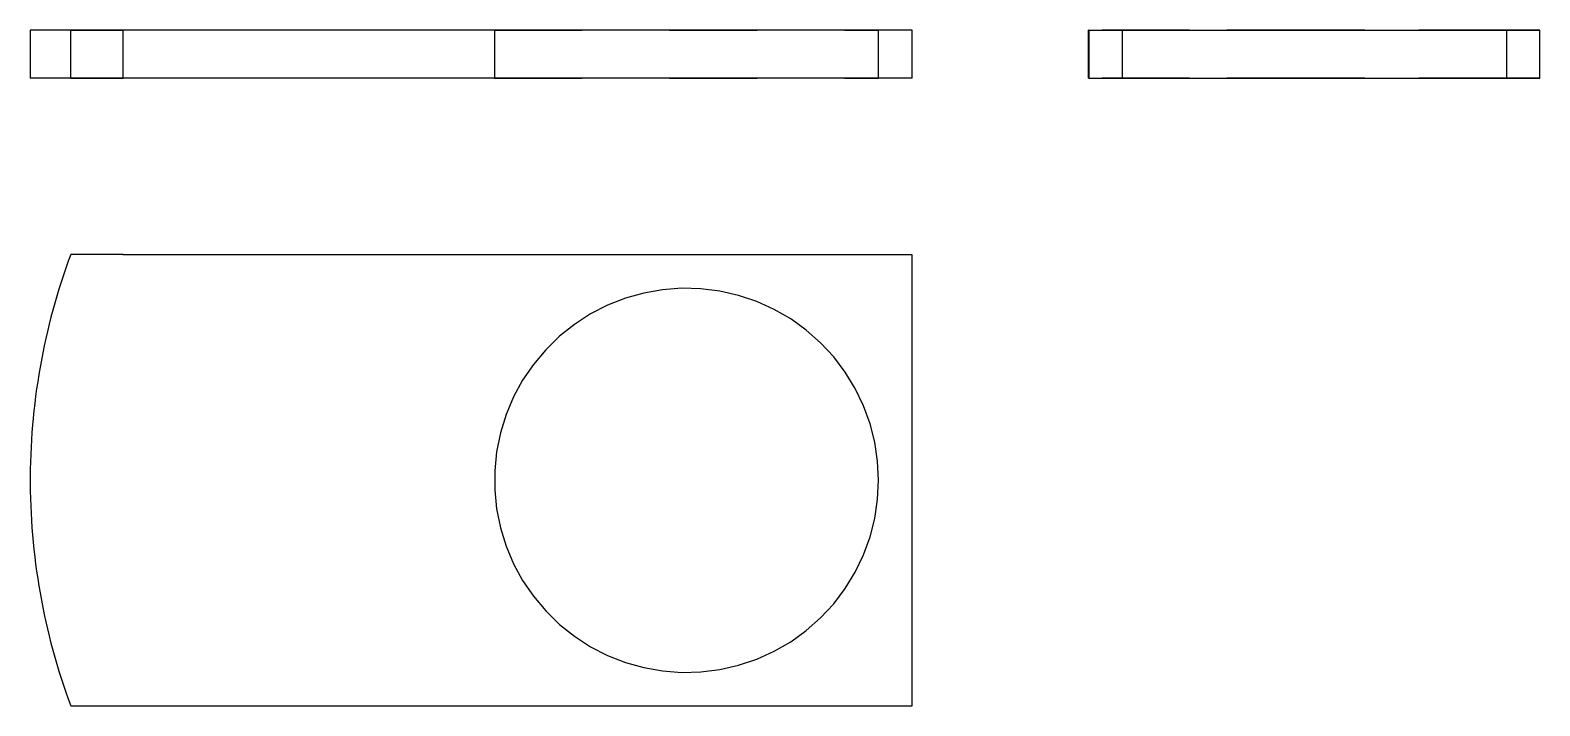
# Model space of a CAD drawing. Extents: x 0 to 1.72, y 0 to 0.77.
import ezdxf

# ---------------------------------------------------------------- set-up
doc = ezdxf.new("R2010")
doc.units = 0
doc.linetypes.add('HIDDEN', pattern=[0.050366, 0.033594, -0.016772])
for name, color, linetype in [('FRONT', 7, 'CONTINUOUS'), ('FRONT_HID', 7, 'HIDDEN'), ('LEFT', 7, 'CONTINUOUS'), ('LEFT_HID', 7, 'HIDDEN'), ('TOP', 7, 'CONTINUOUS')]:
    doc.layers.add(name, color=color, linetype=linetype)

msp = doc.modelspace()

# ---------------------------------------------------------------- linework, layer by layer
at = {"layer": 'FRONT'}
for p, q in [((0.046366, 0.771773), (0, 0.771773)), ((0, 0.771773), (0, 0.717086)), ((0.10607, 0.771773), (0.046366, 0.771773)), ((0.046366, 0.717086), (0.046366, 0.771773)), ((0.10607, 0.717086), (0.10607, 0.771773)), ((1.007304, 0.771773), (0.10607, 0.771773)), ((1.007304, 0.717086), (1.007304, 0.771773)), ((0.046366, 0.717086), (0, 0.717086)), ((0.10607, 0.717086), (0.046366, 0.717086)), ((1.007304, 0.717086), (0.10607, 0.717086))]:
    msp.add_line(p, q, dxfattribs=at)
at = {"layer": 'FRONT_HID', "linetype": 'HIDDEN'}
for p, q in [((0.046366, 0.771773), (0.101054, 0.771773)), ((0.053823, 0.771773), (0.052249, 0.771773)), ((0.052249, 0.771773), (0.053823, 0.771773)), ((0.055397, 0.771773), (0.053823, 0.771773)), ((0.053823, 0.771773), (0.055397, 0.771773)), ((0.056972, 0.771773), (0.055397, 0.771773)), ((0.055397, 0.771773), (0.056972, 0.771773)), ((0.058546, 0.771773), (0.056972, 0.771773)), ((0.056972, 0.771773), (0.058546, 0.771773)), ((0.06012, 0.771773), (0.058546, 0.771773)), ((0.058546, 0.771773), (0.06012, 0.771773)), ((0.061695, 0.771773), (0.06012, 0.771773)), ((0.06012, 0.771773), (0.061695, 0.771773)), ((0.063269, 0.771773), (0.061695, 0.771773)), ((0.061695, 0.771773), (0.063269, 0.771773)), ((0.064843, 0.771773), (0.063269, 0.771773)), ((0.063269, 0.771773), (0.064843, 0.771773)), ((0.066418, 0.771773), (0.064843, 0.771773)), ((0.064843, 0.771773), (0.066418, 0.771773)), ((0.067992, 0.771773), (0.066418, 0.771773)), ((0.066418, 0.771773), (0.067992, 0.771773)), ((0.069566, 0.771773), (0.067992, 0.771773)), ((0.067992, 0.771773), (0.069566, 0.771773)), ((0.071141, 0.771773), (0.069566, 0.771773)), ((0.069566, 0.771773), (0.071141, 0.771773)), ((0.072715, 0.771773), (0.071141, 0.771773)), ((0.071141, 0.771773), (0.072715, 0.771773)), ((0.07429, 0.771773), (0.072715, 0.771773)), ((0.072715, 0.771773), (0.07429, 0.771773)), ((0.075864, 0.771773), (0.07429, 0.771773)), ((0.07429, 0.771773), (0.075864, 0.771773)), ((0.077438, 0.771773), (0.075864, 0.771773)), ((0.075864, 0.771773), (0.077438, 0.771773)), ((0.079013, 0.771773), (0.077438, 0.771773)), ((0.077438, 0.771773), (0.079013, 0.771773)), ((0.080587, 0.771773), (0.079013, 0.771773)), ((0.079013, 0.771773), (0.080587, 0.771773)), ((0.082161, 0.771773), (0.080587, 0.771773)), ((0.080587, 0.771773), (0.082161, 0.771773)), ((0.083736, 0.771773), (0.082161, 0.771773)), ((0.082161, 0.771773), (0.083736, 0.771773)), ((0.08531, 0.771773), (0.083736, 0.771773)), ((0.083736, 0.771773), (0.08531, 0.771773)), ((0.086884, 0.771773), (0.08531, 0.771773)), ((0.08531, 0.771773), (0.086884, 0.771773)), ((0.088459, 0.771773), (0.086884, 0.771773)), ((0.086884, 0.771773), (0.088459, 0.771773)), ((0.090033, 0.771773), (0.088459, 0.771773)), ((0.088459, 0.771773), (0.090033, 0.771773)), ((0.091607, 0.771773), (0.090033, 0.771773)), ((0.090033, 0.771773), (0.091607, 0.771773)), ((0.093182, 0.771773), (0.091607, 0.771773)), ((0.091607, 0.771773), (0.093182, 0.771773)), ((0.094756, 0.771773), (0.093182, 0.771773)), ((0.093182, 0.771773), (0.094756, 0.771773)), ((0.09633, 0.771773), (0.094756, 0.771773)), ((0.094756, 0.771773), (0.09633, 0.771773)), ((0.097905, 0.771773), (0.09633, 0.771773)), ((0.09633, 0.771773), (0.097905, 0.771773)), ((0.099479, 0.771773), (0.097905, 0.771773)), ((0.097905, 0.771773), (0.099479, 0.771773)), ((0.101054, 0.771773), (0.099479, 0.771773)), ((0.099479, 0.771773), (0.101054, 0.771773)), ((0.101054, 0.771773), (0.10607, 0.771773)), ((0.105873, 0.771773), (0.101054, 0.771773)), ((0.105873, 0.771773), (0.10607, 0.771773)), ((0.105873, 0.771773), (0.105873, 0.717086)), ((0.10607, 0.771773), (0.105873, 0.771773)), ((0.10607, 0.771773), (0.105873, 0.771773)), ((0.969146, 0.771773), (0.53033, 0.771773)), ((0.53033, 0.771773), (0.969146, 0.771773)), ((0.53033, 0.771773), (0.53033, 0.717086)), ((0.969146, 0.717086), (0.969146, 0.771773)), ((0.046366, 0.717086), (0.101054, 0.717086)), ((0.053823, 0.717086), (0.052249, 0.717086)), ((0.052249, 0.717086), (0.053823, 0.717086)), ((0.055397, 0.717086), (0.053823, 0.717086)), ((0.053823, 0.717086), (0.055397, 0.717086)), ((0.056972, 0.717086), (0.055397, 0.717086)), ((0.055397, 0.717086), (0.056972, 0.717086)), ((0.058546, 0.717086), (0.056972, 0.717086)), ((0.056972, 0.717086), (0.058546, 0.717086)), ((0.06012, 0.717086), (0.058546, 0.717086)), ((0.058546, 0.717086), (0.06012, 0.717086)), ((0.061695, 0.717086), (0.06012, 0.717086)), ((0.06012, 0.717086), (0.061695, 0.717086)), ((0.063269, 0.717086), (0.061695, 0.717086)), ((0.061695, 0.717086), (0.063269, 0.717086)), ((0.064843, 0.717086), (0.063269, 0.717086)), ((0.063269, 0.717086), (0.064843, 0.717086)), ((0.066418, 0.717086), (0.064843, 0.717086)), ((0.064843, 0.717086), (0.066418, 0.717086)), ((0.067992, 0.717086), (0.066418, 0.717086)), ((0.066418, 0.717086), (0.067992, 0.717086)), ((0.069566, 0.717086), (0.067992, 0.717086)), ((0.067992, 0.717086), (0.069566, 0.717086)), ((0.071141, 0.717086), (0.069566, 0.717086)), ((0.069566, 0.717086), (0.071141, 0.717086)), ((0.072715, 0.717086), (0.071141, 0.717086)), ((0.071141, 0.717086), (0.072715, 0.717086)), ((0.07429, 0.717086), (0.072715, 0.717086)), ((0.072715, 0.717086), (0.07429, 0.717086)), ((0.075864, 0.717086), (0.07429, 0.717086)), ((0.07429, 0.717086), (0.075864, 0.717086)), ((0.077438, 0.717086), (0.075864, 0.717086)), ((0.075864, 0.717086), (0.077438, 0.717086)), ((0.079013, 0.717086), (0.077438, 0.717086)), ((0.077438, 0.717086), (0.079013, 0.717086)), ((0.080587, 0.717086), (0.079013, 0.717086)), ((0.079013, 0.717086), (0.080587, 0.717086)), ((0.082161, 0.717086), (0.080587, 0.717086)), ((0.080587, 0.717086), (0.082161, 0.717086)), ((0.083736, 0.717086), (0.082161, 0.717086)), ((0.082161, 0.717086), (0.083736, 0.717086)), ((0.08531, 0.717086), (0.083736, 0.717086)), ((0.083736, 0.717086), (0.08531, 0.717086)), ((0.086884, 0.717086), (0.08531, 0.717086)), ((0.08531, 0.717086), (0.086884, 0.717086)), ((0.088459, 0.717086), (0.086884, 0.717086)), ((0.086884, 0.717086), (0.088459, 0.717086)), ((0.090033, 0.717086), (0.088459, 0.717086)), ((0.088459, 0.717086), (0.090033, 0.717086)), ((0.091607, 0.717086), (0.090033, 0.717086)), ((0.090033, 0.717086), (0.091607, 0.717086)), ((0.093182, 0.717086), (0.091607, 0.717086)), ((0.091607, 0.717086), (0.093182, 0.717086)), ((0.094756, 0.717086), (0.093182, 0.717086)), ((0.093182, 0.717086), (0.094756, 0.717086)), ((0.09633, 0.717086), (0.094756, 0.717086)), ((0.094756, 0.717086), (0.09633, 0.717086)), ((0.097905, 0.717086), (0.09633, 0.717086)), ((0.09633, 0.717086), (0.097905, 0.717086)), ((0.099479, 0.717086), (0.097905, 0.717086)), ((0.097905, 0.717086), (0.099479, 0.717086)), ((0.101054, 0.717086), (0.099479, 0.717086)), ((0.099479, 0.717086), (0.101054, 0.717086)), ((0.105873, 0.717086), (0.101054, 0.717086)), ((0.101054, 0.717086), (0.10607, 0.717086)), ((0.105873, 0.717086), (0.10607, 0.717086)), ((0.10607, 0.717086), (0.105873, 0.717086)), ((0.10607, 0.717086), (0.105873, 0.717086)), ((0.969146, 0.717086), (0.53033, 0.717086)), ((0.53033, 0.717086), (0.969146, 0.717086))]:
    msp.add_line(p, q, dxfattribs=at)
at = {"layer": 'LEFT'}
for p, q in [((1.208764, 0.771773), (1.724389, 0.771773)), ((1.208764, 0.717086), (1.208764, 0.771773)), ((1.724389, 0.717086), (1.724389, 0.771773)), ((1.208764, 0.717086), (1.724389, 0.717086))]:
    msp.add_line(p, q, dxfattribs=at)
at = {"layer": 'LEFT_HID', "linetype": 'HIDDEN'}
for p, q in [((1.209258, 0.771773), (1.208764, 0.771773)), ((1.209258, 0.771773), (1.724389, 0.771773)), ((1.209258, 0.771773), (1.209258, 0.717086)), ((1.724389, 0.771773), (1.209258, 0.771773)), ((1.209258, 0.717086), (1.209258, 0.771773)), ((1.724389, 0.771773), (1.209258, 0.771773)), ((1.466823, 0.771773), (1.247416, 0.771773)), ((1.247416, 0.771773), (1.686231, 0.771773)), ((1.247416, 0.771773), (1.247416, 0.717086)), ((1.686231, 0.771773), (1.466823, 0.771773)), ((1.686231, 0.771773), (1.686231, 0.717086)), ((1.209258, 0.717086), (1.208764, 0.717086)), ((1.209258, 0.717086), (1.724389, 0.717086)), ((1.724389, 0.717086), (1.209258, 0.717086)), ((1.724389, 0.717086), (1.209258, 0.717086)), ((1.466823, 0.717086), (1.247416, 0.717086)), ((1.247416, 0.717086), (1.686231, 0.717086)), ((1.686231, 0.717086), (1.466823, 0.717086))]:
    msp.add_line(p, q, dxfattribs=at)
at = {"layer": 'TOP'}
for p, q in [((0.043486, 0.507773), (0.040706, 0.499888)), ((0.046354, 0.515625), (0.043486, 0.507773)), ((0.106058, 0.515625), (0.046354, 0.515625)), ((0.105861, 0.515132), (0.106058, 0.515625)), ((1.007292, 0.515132), (0.105861, 0.515132)), ((1.007292, 0), (1.007292, 0.515132)), ((0.035415, 0.484028), (0.032905, 0.476054)), ((0.038016, 0.491973), (0.035415, 0.484028)), ((0.040706, 0.499888), (0.038016, 0.491973)), ((0.030484, 0.468053), (0.028154, 0.460024)), ((0.032905, 0.476054), (0.030484, 0.468053)), ((0.700903, 0.471473), (0.679847, 0.465549)), ((0.722444, 0.475271), (0.700903, 0.471473)), ((0.744256, 0.476905), (0.722444, 0.475271)), ((0.766122, 0.47636), (0.744256, 0.476905)), ((0.787826, 0.47364), (0.766122, 0.47636)), ((0.80915, 0.468773), (0.787826, 0.47364)), ((0.829885, 0.461807), (0.80915, 0.468773)), ((0.025915, 0.45197), (0.023767, 0.44389)), ((0.028154, 0.460024), (0.025915, 0.45197)), ((0.659486, 0.457557), (0.640022, 0.447579)), ((0.679847, 0.465549), (0.659486, 0.457557)), ((0.849822, 0.452811), (0.829885, 0.461807)), ((0.868765, 0.441874), (0.849822, 0.452811)), ((0.021711, 0.435788), (0.019746, 0.427662)), ((0.023767, 0.44389), (0.021711, 0.435788)), ((0.621648, 0.435711), (0.604547, 0.422074)), ((0.640022, 0.447579), (0.621648, 0.435711)), ((0.886525, 0.429106), (0.868765, 0.441874)), ((0.017873, 0.419515), (0.016092, 0.411347)), ((0.019746, 0.427662), (0.017873, 0.419515)), ((0.604547, 0.422074), (0.588889, 0.406801)), ((0.902925, 0.414633), (0.886525, 0.429106)), ((0.917802, 0.398598), (0.902925, 0.414633)), ((0.014404, 0.403159), (0.012808, 0.394953)), ((0.016092, 0.411347), (0.014404, 0.403159)), ((0.588889, 0.406801), (0.574829, 0.390045)), ((0.931009, 0.381163), (0.917802, 0.398598)), ((0.011305, 0.386729), (0.009895, 0.378489)), ((0.012808, 0.394953), (0.011305, 0.386729)), ((0.574829, 0.390045), (0.562507, 0.371973)), ((0.942415, 0.362498), (0.931009, 0.381163)), ((0.008578, 0.370234), (0.007355, 0.361964)), ((0.009895, 0.378489), (0.008578, 0.370234)), ((0.562507, 0.371973), (0.552046, 0.352763)), ((0.951905, 0.342791), (0.942415, 0.362498)), ((0.005189, 0.345385), (0.004246, 0.337079)), ((0.006225, 0.353681), (0.005189, 0.345385)), ((0.007355, 0.361964), (0.006225, 0.353681)), ((0.552046, 0.352763), (0.54355, 0.332608)), ((0.003398, 0.328762), (0.002643, 0.320437)), ((0.004246, 0.337079), (0.003398, 0.328762)), ((0.54355, 0.332608), (0.537103, 0.311706)), ((0.959386, 0.322237), (0.951905, 0.342791)), ((0.001983, 0.312103), (0.001416, 0.303762)), ((0.002643, 0.320437), (0.001983, 0.312103)), ((0.537103, 0.311706), (0.532769, 0.290267)), ((0.964784, 0.301041), (0.959386, 0.322237)), ((0.000944, 0.295416), (0.000567, 0.287064)), ((0.001416, 0.303762), (0.000944, 0.295416)), ((0.968044, 0.279412), (0.964784, 0.301041)), ((0.000283, 0.278709), (0.000094, 0.270352)), ((0.000567, 0.287064), (0.000283, 0.278709)), ((0.532769, 0.290267), (0.530591, 0.268502)), ((0.969134, 0.257566), (0.968044, 0.279412)), ((0.000094, 0.270352), (0, 0.261992)), ((0, 0.261992), (0, 0.253633)), ((0.530591, 0.268502), (0.530591, 0.246629)), ((0, 0.253633), (0.000094, 0.245273)), ((0.000094, 0.245273), (0.000283, 0.236916)), ((0.530591, 0.246629), (0.532769, 0.224865)), ((0.968044, 0.23572), (0.969134, 0.257566)), ((0.000283, 0.236916), (0.000567, 0.228561)), ((0.000567, 0.228561), (0.000944, 0.220209)), ((0.532769, 0.224865), (0.537103, 0.203425)), ((0.964784, 0.214091), (0.968044, 0.23572)), ((0.000944, 0.220209), (0.001416, 0.211863)), ((0.001416, 0.211863), (0.001983, 0.203522)), ((0.959386, 0.192894), (0.964784, 0.214091)), ((0.001983, 0.203522), (0.002643, 0.195188)), ((0.002643, 0.195188), (0.003398, 0.186863)), ((0.537103, 0.203425), (0.54355, 0.182524)), ((0.951905, 0.17234), (0.959386, 0.192894)), ((0.003398, 0.186863), (0.004246, 0.178546)), ((0.004246, 0.178546), (0.005189, 0.17024)), ((0.54355, 0.182524), (0.552046, 0.162368)), ((0.005189, 0.17024), (0.006225, 0.161944)), ((0.006225, 0.161944), (0.007355, 0.153661)), ((0.552046, 0.162368), (0.562507, 0.143159)), ((0.942415, 0.152633), (0.951905, 0.17234)), ((0.007355, 0.153661), (0.008578, 0.145391)), ((0.008578, 0.145391), (0.009895, 0.137136)), ((0.562507, 0.143159), (0.574829, 0.125086)), ((0.931009, 0.133969), (0.942415, 0.152633)), ((0.009895, 0.137136), (0.011305, 0.128896)), ((0.011305, 0.128896), (0.012808, 0.120672)), ((0.574829, 0.125086), (0.588889, 0.108331)), ((0.917802, 0.116533), (0.931009, 0.133969)), ((0.012808, 0.120672), (0.014404, 0.112466)), ((0.014404, 0.112466), (0.016092, 0.104278)), ((0.016092, 0.104278), (0.017873, 0.09611)), ((0.588889, 0.108331), (0.604547, 0.093058)), ((0.902925, 0.100499), (0.917802, 0.116533)), ((0.017873, 0.09611), (0.019746, 0.087963)), ((0.019746, 0.087963), (0.021711, 0.079837)), ((0.604547, 0.093058), (0.621648, 0.07942)), ((0.886525, 0.086026), (0.902925, 0.100499)), ((0.021711, 0.079837), (0.023767, 0.071735)), ((0.023767, 0.071735), (0.025915, 0.063655)), ((0.621648, 0.07942), (0.640022, 0.067553)), ((0.849822, 0.062321), (0.868765, 0.073257)), ((0.868765, 0.073257), (0.886525, 0.086026)), ((0.025915, 0.063655), (0.028154, 0.055601)), ((0.028154, 0.055601), (0.030484, 0.047572)), ((0.640022, 0.067553), (0.659486, 0.057574)), ((0.659486, 0.057574), (0.679847, 0.049583)), ((0.80915, 0.046358), (0.829885, 0.053325)), ((0.829885, 0.053325), (0.849822, 0.062321)), ((0.030484, 0.047572), (0.032905, 0.039571)), ((0.032905, 0.039571), (0.035415, 0.031597)), ((0.679847, 0.049583), (0.700903, 0.043659)), ((0.700903, 0.043659), (0.722444, 0.039861)), ((0.722444, 0.039861), (0.744256, 0.038226)), ((0.744256, 0.038226), (0.766122, 0.038771)), ((0.766122, 0.038771), (0.787826, 0.041491)), ((0.787826, 0.041491), (0.80915, 0.046358)), ((0.035415, 0.031597), (0.038016, 0.023652)), ((0.038016, 0.023652), (0.040706, 0.015737)), ((0.040706, 0.015737), (0.043486, 0.007852)), ((0.043486, 0.007852), (0.046354, 0)), ((0.046354, 0), (0.101042, 0)), ((0.101042, 0), (0.106058, 0)), ((0.106058, 0), (1.007292, 0))]:
    msp.add_line(p, q, dxfattribs=at)

doc.saveas('drawing.dxf')
